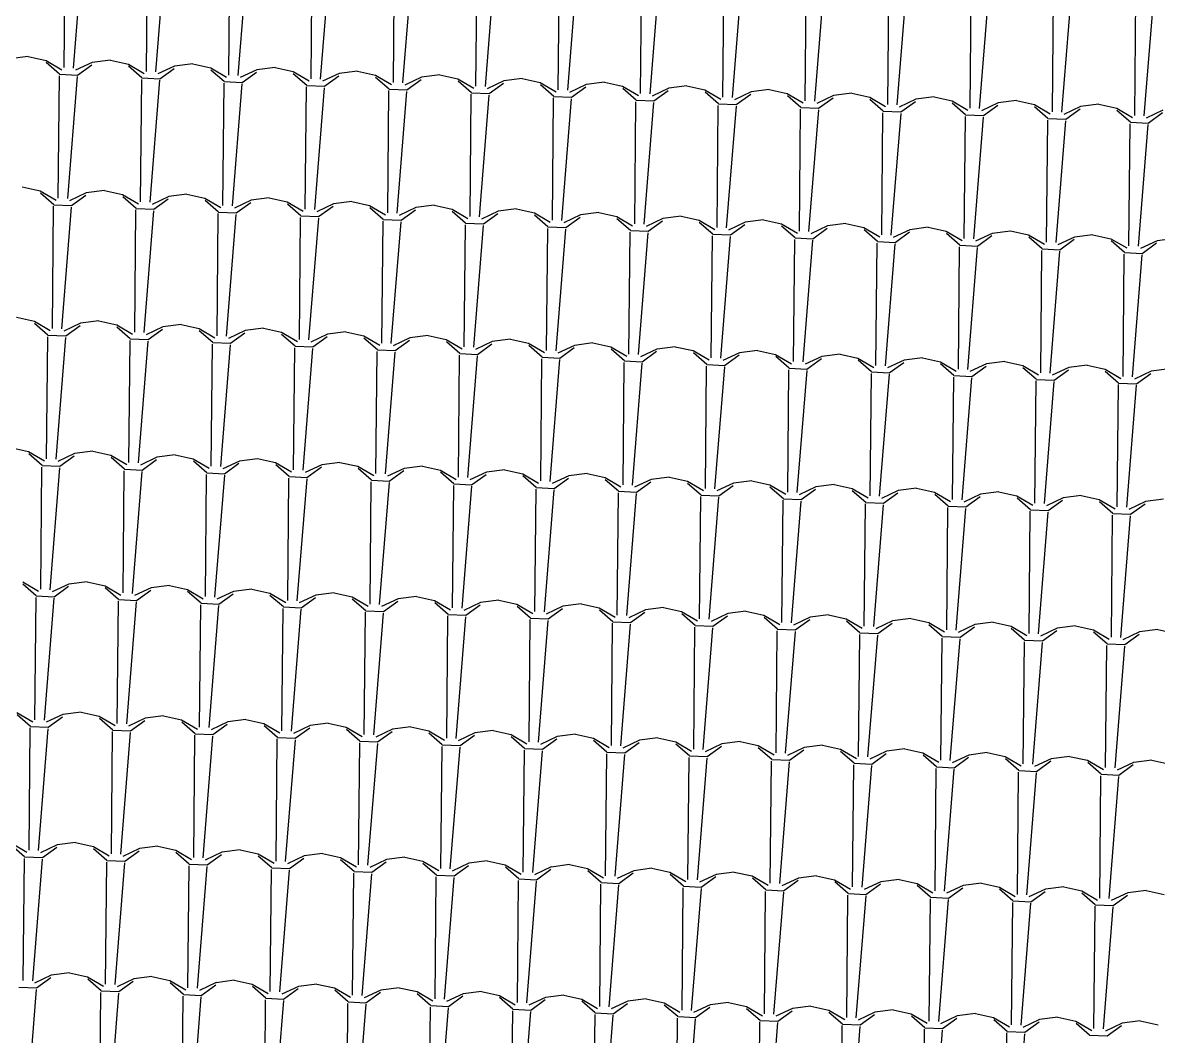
# Model space of a CAD drawing. Extents: x 1037 to 14540, y 1034 to 18285.
# Drawn here: x 6739.7 to 7070.3, y 1399.2 to 1694.3 of the extents above; entities that cross this region are included whole.
import ezdxf

# ---------------------------------------------------------------- set-up
doc = ezdxf.new("R2010")
doc.units = 0
doc.header["$LTSCALE"] = 100
doc.header["$MEASUREMENT"] = 0
doc.layers.get('0').update_dxf_attribs({"color": 240, "linetype": 'CONTINUOUS'})
doc.layers.add('retini copertura', color=32, linetype='CONTINUOUS')

# ---------------------------------------------------------------- blocks, each defined once
blk = doc.blocks.new('*X1853')
at = {"color": 0}
for p, q in [((14.1236, 16.799), (14.127, 17.1547)), ((14.1512, 16.7979), (14.1796, 17.1525)), ((14.3634, 16.7883), (14.3668, 17.144)), ((14.391, 16.7872), (14.4193, 17.1418)), ((14.6031, 16.7776), (14.6066, 17.1333)), ((14.6308, 16.7765), (14.6591, 17.1311)), ((14.8429, 16.7668), (14.8463, 17.1225)), ((14.8705, 16.7658), (14.8989, 17.1204)), ((15.0826, 16.7561), (15.0861, 17.1118)), ((15.1103, 16.755), (15.1386, 17.1096)), ((15.3224, 16.7454), (15.3258, 17.1011)), ((15.35, 16.7443), (15.3784, 17.0989)), ((15.5622, 16.7346), (15.5656, 17.0903)), ((15.5898, 16.7336), (15.6181, 17.0882)), ((15.8019, 16.7239), (15.8053, 17.0796)), ((15.8295, 16.7229), (15.8579, 17.0775)), ((16.0417, 16.7132), (16.0451, 17.0689)), ((16.0693, 16.7122), (16.0977, 17.0668)), ((16.2814, 16.7024), (16.2849, 17.0581)), ((16.3091, 16.7014), (16.3374, 17.056)), ((16.5212, 16.6917), (16.5246, 17.0474)), ((16.5488, 16.6907), (16.5772, 17.0453)), ((16.7609, 16.681), (16.7644, 17.0367)), ((16.7886, 16.68), (16.8169, 17.0346)), ((17.0007, 16.6702), (17.0041, 17.0259)), ((17.0283, 16.6693), (17.0567, 17.0239)), ((17.2405, 16.6595), (17.2439, 17.0152)), ((17.2681, 16.6585), (17.2964, 17.0131)), ((14.0188, 16.8319), (13.9656, 16.825)), ((14.0188, 16.8319), (14.0712, 16.8203)), ((14.0712, 16.8203), (14.1175, 16.7931)), ((14.1107, 16.7797), (14.0717, 16.8136)), ((14.2054, 16.8143), (14.1569, 16.7914)), ((14.1624, 16.7774), (14.2043, 16.8077)), ((14.2586, 16.8212), (14.2054, 16.8143)), ((14.2586, 16.8212), (14.3109, 16.8095)), ((14.3109, 16.8095), (14.3572, 16.7824)), ((14.3505, 16.769), (14.3114, 16.8029)), ((14.4452, 16.8035), (14.3967, 16.7806)), ((14.4022, 16.7667), (14.4441, 16.7969)), ((14.4983, 16.8104), (14.4452, 16.8035)), ((14.4983, 16.8105), (14.5507, 16.7988)), ((14.5507, 16.7988), (14.597, 16.7717)), ((14.7381, 16.7997), (14.6849, 16.7928)), ((14.7381, 16.7997), (14.7905, 16.7881)), ((14.1066, 16.4194), (14.1101, 16.7751)), ((14.1107, 16.7797), (14.1624, 16.7774)), ((14.1342, 16.4183), (14.1626, 16.7729)), ((14.3464, 16.4087), (14.3498, 16.7644)), ((14.3505, 16.769), (14.4022, 16.7667)), ((14.374, 16.4076), (14.4024, 16.7622)), ((14.5902, 16.7583), (14.5512, 16.7921)), ((14.6849, 16.7928), (14.6364, 16.7699)), ((14.6419, 16.7559), (14.6839, 16.7862)), ((14.7905, 16.7881), (14.8367, 16.761)), ((14.83, 16.7475), (14.7909, 16.7814)), ((14.9247, 16.7821), (14.8762, 16.7592)), ((14.8817, 16.7452), (14.9236, 16.7755)), ((14.9779, 16.789), (14.9247, 16.7821)), ((14.9779, 16.789), (15.0302, 16.7774)), ((15.0302, 16.7774), (15.0765, 16.7502)), ((15.0698, 16.7368), (15.0307, 16.7707)), ((15.1644, 16.7713), (15.1159, 16.7485)), ((15.1214, 16.7345), (15.1634, 16.7647)), ((15.2176, 16.7783), (15.1644, 16.7713)), ((15.2176, 16.7783), (15.27, 16.7666)), ((15.27, 16.7666), (15.3163, 16.7395)), ((15.3095, 16.7261), (15.2705, 16.76)), ((15.4042, 16.7606), (15.3557, 16.7377)), ((15.4574, 16.7675), (15.4042, 16.7606)), ((15.4574, 16.7675), (15.5097, 16.7559)), ((14.5861, 16.3979), (14.5896, 16.7536)), ((14.5902, 16.7583), (14.6419, 16.756)), ((14.6138, 16.3969), (14.6421, 16.7515)), ((14.8259, 16.3872), (14.8293, 16.7429)), ((14.83, 16.7475), (14.8817, 16.7452)), ((14.8535, 16.3861), (14.8819, 16.7407)), ((15.0657, 16.3765), (15.0691, 16.7322)), ((15.0698, 16.7368), (15.1214, 16.7345)), ((15.0933, 16.3754), (15.1216, 16.73)), ((15.3612, 16.7238), (15.4031, 16.754)), ((15.5097, 16.7559), (15.556, 16.7288)), ((15.5493, 16.7154), (15.5102, 16.7492)), ((15.644, 16.7499), (15.5954, 16.727)), ((15.601, 16.713), (15.6429, 16.7433)), ((15.6971, 16.7568), (15.644, 16.7499)), ((15.6971, 16.7568), (15.7495, 16.7452)), ((15.7495, 16.7452), (15.7958, 16.718)), ((15.7891, 16.7046), (15.75, 16.7385)), ((15.8837, 16.7392), (15.8352, 16.7163)), ((15.8407, 16.7023), (15.8827, 16.7326)), ((15.9369, 16.7461), (15.8837, 16.7392)), ((15.9369, 16.7461), (15.9893, 16.7344)), ((15.9893, 16.7344), (16.0355, 16.7073)), ((16.0288, 16.6939), (15.9897, 16.7278)), ((16.1235, 16.7284), (16.075, 16.7055)), ((16.1767, 16.7354), (16.1235, 16.7284)), ((16.1767, 16.7354), (16.229, 16.7237)), ((15.3054, 16.3657), (15.3088, 16.7214)), ((15.3095, 16.7261), (15.3612, 16.7238)), ((15.333, 16.3647), (15.3614, 16.7193)), ((15.5452, 16.355), (15.5486, 16.7107)), ((15.5493, 16.7154), (15.601, 16.713)), ((15.5728, 16.354), (15.6012, 16.7086)), ((15.7849, 16.3443), (15.7884, 16.7)), ((15.789, 16.7046), (15.8407, 16.7023)), ((15.8126, 16.3433), (15.8409, 16.6979)), ((16.0288, 16.6939), (16.0805, 16.6916)), ((16.0805, 16.6916), (16.1224, 16.7218)), ((16.229, 16.7237), (16.2753, 16.6966)), ((16.2686, 16.6832), (16.2295, 16.7171)), ((16.3632, 16.7177), (16.3147, 16.6948)), ((16.3202, 16.6809), (16.3622, 16.7111)), ((16.4164, 16.7246), (16.3632, 16.7177)), ((16.4164, 16.7246), (16.4688, 16.713)), ((16.4688, 16.713), (16.515, 16.6859)), ((16.5083, 16.6724), (16.4693, 16.7063)), ((16.603, 16.707), (16.5545, 16.6841)), ((16.56, 16.6701), (16.6019, 16.7004)), ((16.6562, 16.7139), (16.603, 16.707)), ((16.6562, 16.7139), (16.7085, 16.7023)), ((16.7085, 16.7023), (16.7548, 16.6751)), ((16.7481, 16.6617), (16.709, 16.6956)), ((16.8428, 16.6963), (16.7942, 16.6734)), ((16.896, 16.7032), (16.8428, 16.6962)), ((16.896, 16.7032), (16.9483, 16.6915)), ((16.0247, 16.3335), (16.0281, 16.6892)), ((16.0523, 16.3325), (16.0807, 16.6871)), ((16.2644, 16.3228), (16.2679, 16.6785)), ((16.2686, 16.6832), (16.3202, 16.6809)), ((16.2921, 16.3218), (16.3204, 16.6764)), ((16.5042, 16.3121), (16.5076, 16.6678)), ((16.5083, 16.6724), (16.56, 16.6701)), ((16.5318, 16.3111), (16.5602, 16.6657)), ((16.7481, 16.6617), (16.7998, 16.6594)), ((16.7998, 16.6594), (16.8417, 16.6897)), ((16.9483, 16.6915), (16.9946, 16.6644)), ((16.9879, 16.651), (16.9488, 16.6849)), ((17.0825, 16.6855), (17.034, 16.6626)), ((17.0395, 16.6487), (17.0815, 16.6789)), ((17.1357, 16.6924), (17.0825, 16.6855)), ((17.1357, 16.6925), (17.1881, 16.6808)), ((17.1881, 16.6808), (17.2343, 16.6537)), ((17.2276, 16.6403), (17.1885, 16.6741)), ((17.3223, 16.6748), (17.2738, 16.6519)), ((17.2793, 16.6379), (17.3212, 16.6682)), ((16.744, 16.3013), (16.7474, 16.657)), ((16.7716, 16.3004), (16.7999, 16.655)), ((16.9837, 16.2906), (16.9871, 16.6463)), ((16.9878, 16.651), (17.0395, 16.6487)), ((17.0113, 16.2896), (17.0397, 16.6442)), ((17.2235, 16.2799), (17.2269, 16.6356)), ((17.2276, 16.6403), (17.2793, 16.6379)), ((17.2511, 16.2789), (17.2795, 16.6335)), ((14.0018, 16.4523), (14.0542, 16.4406)), ((14.0542, 16.4406), (14.1005, 16.4135)), ((14.0937, 16.4001), (14.0547, 16.434)), ((14.1884, 16.4346), (14.1399, 16.4117)), ((14.2416, 16.4415), (14.1884, 16.4346)), ((14.2416, 16.4416), (14.294, 16.4299)), ((14.294, 16.4299), (14.3402, 16.4028)), ((14.4814, 16.4308), (14.4282, 16.4239)), ((14.4814, 16.4308), (14.5337, 16.4192)), ((14.0937, 16.4001), (14.1454, 16.3978)), ((14.1454, 16.3978), (14.1874, 16.428)), ((14.3335, 16.3894), (14.2944, 16.4233)), ((14.4282, 16.4239), (14.3797, 16.401)), ((14.3852, 16.3871), (14.4271, 16.4173)), ((14.5337, 16.4192), (14.58, 16.3921)), ((14.5733, 16.3786), (14.5342, 16.4125)), ((14.6679, 16.4132), (14.6194, 16.3903)), ((14.6249, 16.3763), (14.6669, 16.4066)), ((14.7211, 16.4201), (14.6679, 16.4132)), ((14.7211, 16.4201), (14.7735, 16.4085)), ((14.7735, 16.4085), (14.8197, 16.3813)), ((14.813, 16.3679), (14.7739, 16.4018)), ((14.9077, 16.4025), (14.8592, 16.3796)), ((14.9609, 16.4094), (14.9077, 16.4024)), ((14.9609, 16.4094), (15.0132, 16.3977)), ((15.0132, 16.3977), (15.0595, 16.3706)), ((15.2006, 16.3986), (15.1475, 16.3917)), ((15.2006, 16.3986), (15.253, 16.387)), ((14.0896, 16.0398), (14.0931, 16.3955)), ((14.1173, 16.0387), (14.1456, 16.3933)), ((14.3294, 16.029), (14.3328, 16.3848)), ((14.3335, 16.3894), (14.3852, 16.3871)), ((14.357, 16.028), (14.3854, 16.3826)), ((14.5692, 16.0183), (14.5726, 16.374)), ((14.5733, 16.3786), (14.6249, 16.3763)), ((14.5968, 16.0172), (14.6251, 16.3718)), ((14.8089, 16.0076), (14.8123, 16.3633)), ((14.813, 16.3679), (14.8647, 16.3656)), ((14.8647, 16.3656), (14.9066, 16.3959)), ((15.0528, 16.3572), (15.0137, 16.3911)), ((15.1475, 16.3917), (15.0989, 16.3688)), ((15.1045, 16.3549), (15.1464, 16.3851)), ((15.253, 16.387), (15.2993, 16.3599)), ((15.2925, 16.3465), (15.2535, 16.3803)), ((15.3872, 16.381), (15.3387, 16.3581)), ((15.3442, 16.3441), (15.3862, 16.3744)), ((15.4404, 16.3879), (15.3872, 16.381)), ((15.4404, 16.3879), (15.4928, 16.3763)), ((15.4928, 16.3763), (15.539, 16.3492)), ((15.5323, 16.3357), (15.4932, 16.3696)), ((15.627, 16.3703), (15.5785, 16.3474)), ((15.584, 16.3334), (15.6259, 16.3637)), ((15.6802, 16.3772), (15.627, 16.3703)), ((15.6802, 16.3772), (15.7325, 16.3655)), ((15.7325, 16.3656), (15.7788, 16.3384)), ((15.9199, 16.3665), (15.8667, 16.3595)), ((15.9199, 16.3665), (15.9723, 16.3548)), ((14.8365, 16.0065), (14.8649, 16.3611)), ((15.0487, 15.9968), (15.0521, 16.3526)), ((15.0528, 16.3572), (15.1045, 16.3549)), ((15.0763, 15.9958), (15.1046, 16.3504)), ((15.2884, 15.9861), (15.2919, 16.3418)), ((15.2925, 16.3465), (15.3442, 16.3441)), ((15.3161, 15.9851), (15.3444, 16.3397)), ((15.5282, 15.9754), (15.5316, 16.3311)), ((15.5323, 16.3357), (15.584, 16.3334)), ((15.7721, 16.325), (15.733, 16.3589)), ((15.8667, 16.3595), (15.8182, 16.3367)), ((15.8237, 16.3227), (15.8657, 16.3529)), ((15.9723, 16.3548), (16.0185, 16.3277)), ((16.0118, 16.3143), (15.9728, 16.3482)), ((16.1065, 16.3488), (16.058, 16.3259)), ((16.0635, 16.312), (16.1054, 16.3422)), ((16.1597, 16.3557), (16.1065, 16.3488)), ((16.1597, 16.3557), (16.212, 16.3441)), ((16.212, 16.3441), (16.2583, 16.317)), ((16.2516, 16.3036), (16.2125, 16.3374)), ((16.3462, 16.3381), (16.2977, 16.3152)), ((16.3033, 16.3012), (16.3452, 16.3315)), ((16.3994, 16.345), (16.3463, 16.3381)), ((16.3994, 16.345), (16.4518, 16.3334)), ((16.4518, 16.3334), (16.4981, 16.3062)), ((16.6392, 16.3343), (16.586, 16.3273)), ((16.6392, 16.3343), (16.6916, 16.3226)), ((15.5558, 15.9744), (15.5842, 16.329)), ((15.7679, 15.9646), (15.7714, 16.3204)), ((15.7721, 16.325), (15.8237, 16.3227)), ((15.7956, 15.9636), (15.8239, 16.3182)), ((16.0077, 15.9539), (16.0111, 16.3096)), ((16.0118, 16.3143), (16.0635, 16.312)), ((16.0353, 15.9529), (16.0637, 16.3075)), ((16.2475, 15.9432), (16.2509, 16.2989)), ((16.2516, 16.3036), (16.3033, 16.3012)), ((16.4913, 16.2928), (16.4523, 16.3267)), ((16.586, 16.3274), (16.5375, 16.3045)), ((16.543, 16.2905), (16.585, 16.3208)), ((16.6916, 16.3226), (16.7378, 16.2955)), ((16.7311, 16.2821), (16.692, 16.316)), ((16.8258, 16.3166), (16.7773, 16.2937)), ((16.7828, 16.2798), (16.8247, 16.31)), ((16.879, 16.3235), (16.8258, 16.3166)), ((16.879, 16.3236), (16.9313, 16.3119)), ((16.9313, 16.3119), (16.9776, 16.2848)), ((16.9709, 16.2714), (16.9318, 16.3053)), ((17.0655, 16.3059), (17.017, 16.283)), ((17.0225, 16.2691), (17.0645, 16.2993)), ((17.1187, 16.3128), (17.0655, 16.3059)), ((17.1187, 16.3128), (17.1711, 16.3012)), ((17.1711, 16.3012), (17.2173, 16.2741)), ((17.3585, 16.3021), (17.3053, 16.2952)), ((16.2751, 15.9422), (16.3034, 16.2968)), ((16.4872, 15.9324), (16.4906, 16.2882)), ((16.4913, 16.2928), (16.543, 16.2905)), ((16.5148, 15.9315), (16.5432, 16.2861)), ((16.727, 15.9217), (16.7304, 16.2774)), ((16.7311, 16.2821), (16.7828, 16.2798)), ((16.7546, 15.9207), (16.783, 16.2753)), ((16.9667, 15.911), (16.9702, 16.2667)), ((16.9709, 16.2714), (17.0225, 16.2691)), ((16.9944, 15.91), (17.0227, 16.2646)), ((17.2106, 16.2606), (17.1716, 16.2945)), ((17.3053, 16.2952), (17.2568, 16.2723)), ((17.2623, 16.2583), (17.3042, 16.2886)), ((17.2065, 15.9002), (17.2099, 16.256)), ((17.2106, 16.2606), (17.2623, 16.2583)), ((17.2341, 15.8993), (17.2625, 16.2539)), ((13.9849, 16.0727), (14.0372, 16.061)), ((14.0372, 16.061), (14.0835, 16.0339)), ((14.0768, 16.0205), (14.0377, 16.0544)), ((14.1714, 16.055), (14.1229, 16.0321)), ((14.1284, 16.0182), (14.1704, 16.0484)), ((14.2246, 16.0619), (14.1714, 16.055)), ((14.2246, 16.0619), (14.277, 16.0503)), ((14.277, 16.0503), (14.3232, 16.0232)), ((14.3165, 16.0097), (14.2774, 16.0436)), ((14.4112, 16.0443), (14.3627, 16.0214)), ((14.3682, 16.0074), (14.4101, 16.0377)), ((14.4644, 16.0512), (14.4112, 16.0443)), ((14.4644, 16.0512), (14.5167, 16.0396)), ((14.5167, 16.0396), (14.563, 16.0124)), ((14.5563, 15.999), (14.5172, 16.0329)), ((14.6509, 16.0336), (14.6024, 16.0107)), ((14.7041, 16.0405), (14.651, 16.0335)), ((14.7041, 16.0405), (14.7565, 16.0288)), ((14.0727, 15.6602), (14.0761, 16.0159)), ((14.0768, 16.0205), (14.1284, 16.0182)), ((14.1003, 15.6591), (14.1286, 16.0137)), ((14.3124, 15.6494), (14.3158, 16.0051)), ((14.3165, 16.0097), (14.3682, 16.0074)), ((14.34, 15.6483), (14.3684, 16.0029)), ((14.6079, 15.9967), (14.6499, 16.027)), ((14.7565, 16.0288), (14.8028, 16.0017)), ((14.796, 15.9883), (14.757, 16.0222)), ((14.8907, 16.0228), (14.8422, 15.9999)), ((14.8477, 15.986), (14.8897, 16.0162)), ((14.9439, 16.0297), (14.8907, 16.0228)), ((14.9439, 16.0298), (14.9963, 16.0181)), ((14.9963, 16.0181), (15.0425, 15.991)), ((15.0358, 15.9776), (14.9967, 16.0115)), ((15.1305, 16.0121), (15.082, 15.9892)), ((15.0875, 15.9753), (15.1294, 16.0055)), ((15.1837, 16.019), (15.1305, 16.0121)), ((15.1837, 16.019), (15.236, 16.0074)), ((15.236, 16.0074), (15.2823, 15.9803)), ((15.2756, 15.9668), (15.2365, 16.0007)), ((15.3702, 16.0014), (15.3217, 15.9785)), ((15.4234, 16.0083), (15.3702, 16.0014)), ((15.4234, 16.0083), (15.4758, 15.9967)), ((14.5522, 15.6387), (14.5556, 15.9944)), ((14.5563, 15.999), (14.6079, 15.9967)), ((14.5798, 15.6376), (14.6081, 15.9922)), ((14.7919, 15.628), (14.7954, 15.9837)), ((14.796, 15.9883), (14.8477, 15.986)), ((14.8196, 15.6269), (14.8479, 15.9815)), ((15.0317, 15.6172), (15.0351, 15.9729)), ((15.0358, 15.9776), (15.0875, 15.9753)), ((15.0593, 15.6162), (15.0877, 15.9708)), ((15.2756, 15.9668), (15.3272, 15.9645)), ((15.3272, 15.9645), (15.3692, 15.9948)), ((15.4758, 15.9967), (15.522, 15.9695)), ((15.5153, 15.9561), (15.4762, 15.99)), ((15.61, 15.9907), (15.5615, 15.9678)), ((15.567, 15.9538), (15.6089, 15.9841)), ((15.6632, 15.9976), (15.61, 15.9906)), ((15.6632, 15.9976), (15.7155, 15.9859)), ((15.7155, 15.9859), (15.7618, 15.9588)), ((15.7551, 15.9454), (15.716, 15.9793)), ((15.8497, 15.9799), (15.8012, 15.957)), ((15.8068, 15.9431), (15.8487, 15.9733)), ((15.9029, 15.9868), (15.8498, 15.9799)), ((15.9029, 15.9868), (15.9553, 15.9752)), ((15.9553, 15.9752), (16.0016, 15.9481)), ((15.9948, 15.9347), (15.9558, 15.9685)), ((16.0895, 15.9692), (16.041, 15.9463)), ((16.1427, 15.9761), (16.0895, 15.9692)), ((16.1427, 15.9761), (16.1951, 15.9645)), ((15.2714, 15.6065), (15.2749, 15.9622)), ((15.2991, 15.6055), (15.3274, 15.9601)), ((15.5112, 15.5958), (15.5146, 15.9515)), ((15.5153, 15.9561), (15.567, 15.9538)), ((15.5388, 15.5947), (15.5672, 15.9493)), ((15.751, 15.585), (15.7544, 15.9407)), ((15.7551, 15.9454), (15.8067, 15.9431)), ((15.7786, 15.584), (15.8069, 15.9386)), ((15.9948, 15.9347), (16.0465, 15.9323)), ((16.0465, 15.9323), (16.0885, 15.9626)), ((16.1951, 15.9645), (16.2413, 15.9373)), ((16.2346, 15.9239), (16.1955, 15.9578)), ((16.3293, 15.9585), (16.2808, 15.9356)), ((16.2863, 15.9216), (16.3282, 15.9519)), ((16.3825, 15.9654), (16.3293, 15.9585)), ((16.3825, 15.9654), (16.4348, 15.9537)), ((16.4348, 15.9538), (16.4811, 15.9266)), ((16.4744, 15.9132), (16.4353, 15.9471)), ((16.569, 15.9477), (16.5205, 15.9249)), ((16.526, 15.9109), (16.568, 15.9411)), ((16.6222, 15.9546), (16.569, 15.9477)), ((16.6222, 15.9547), (16.6746, 15.943)), ((16.6746, 15.943), (16.7208, 15.9159)), ((16.7141, 15.9025), (16.675, 15.9364)), ((16.8088, 15.937), (16.7603, 15.9141)), ((16.862, 15.9439), (16.8088, 15.937)), ((16.862, 15.9439), (16.9143, 15.9323)), ((15.9907, 15.5743), (15.9941, 15.93)), ((16.0183, 15.5733), (16.0467, 15.9279)), ((16.2305, 15.5636), (16.2339, 15.9193)), ((16.2346, 15.9239), (16.2863, 15.9216)), ((16.2581, 15.5626), (16.2865, 15.9172)), ((16.4702, 15.5528), (16.4737, 15.9085)), ((16.4744, 15.9132), (16.526, 15.9109)), ((16.4979, 15.5518), (16.5262, 15.9064)), ((16.7141, 15.9025), (16.7658, 15.9002)), ((16.7658, 15.9002), (16.8077, 15.9304)), ((16.9143, 15.9323), (16.9606, 15.9052)), ((16.9539, 15.8918), (16.9148, 15.9256)), ((17.0485, 15.9263), (17, 15.9034)), ((17.0056, 15.8894), (17.0475, 15.9197)), ((17.1017, 15.9332), (17.0486, 15.9263)), ((17.1017, 15.9332), (17.1541, 15.9216)), ((17.1541, 15.9216), (17.2004, 15.8944)), ((17.1936, 15.881), (17.1546, 15.9149)), ((17.2883, 15.9156), (17.2398, 15.8927)), ((17.2453, 15.8787), (17.2873, 15.909)), ((17.3415, 15.9225), (17.2883, 15.9155)), ((16.71, 15.5421), (16.7134, 15.8978)), ((16.7376, 15.5411), (16.766, 15.8957)), ((16.9497, 15.5314), (16.9532, 15.8871)), ((16.9539, 15.8917), (17.0055, 15.8894)), ((16.9774, 15.5304), (17.0057, 15.885)), ((17.1895, 15.5206), (17.1929, 15.8763)), ((17.1936, 15.881), (17.2453, 15.8787)), ((17.2171, 15.5197), (17.2455, 15.8743)), ((13.9679, 15.693), (14.0202, 15.6814)), ((14.0202, 15.6814), (14.0665, 15.6543)), ((14.0598, 15.6409), (14.0207, 15.6747)), ((14.1544, 15.6754), (14.1059, 15.6525)), ((14.2076, 15.6823), (14.1544, 15.6754)), ((14.2076, 15.6823), (14.26, 15.6707)), ((14.26, 15.6707), (14.3063, 15.6435)), ((14.4474, 15.6716), (14.3942, 15.6647)), ((14.4474, 15.6716), (14.4997, 15.6599)), ((14.0557, 15.2805), (14.0591, 15.6363)), ((14.0598, 15.6409), (14.1114, 15.6385)), ((14.1114, 15.6385), (14.1534, 15.6688)), ((14.2995, 15.6301), (14.2605, 15.664)), ((14.3942, 15.6647), (14.3457, 15.6418)), ((14.3512, 15.6278), (14.3931, 15.6581)), ((14.4997, 15.66), (14.546, 15.6328)), ((14.5393, 15.6194), (14.5002, 15.6533)), ((14.634, 15.6539), (14.5855, 15.6311)), ((14.591, 15.6171), (14.6329, 15.6473)), ((14.6872, 15.6608), (14.634, 15.6539)), ((14.6872, 15.6609), (14.7395, 15.6492)), ((14.7395, 15.6492), (14.7858, 15.6221)), ((14.7791, 15.6087), (14.74, 15.6426)), ((14.8737, 15.6432), (14.8252, 15.6203)), ((14.8307, 15.6064), (14.8727, 15.6366)), ((14.9269, 15.6501), (14.8737, 15.6432)), ((14.9269, 15.6501), (14.9793, 15.6385)), ((14.9793, 15.6385), (15.0255, 15.6114)), ((15.1667, 15.6394), (15.1135, 15.6325)), ((15.1667, 15.6394), (15.219, 15.6278)), ((14.0833, 15.2794), (14.1116, 15.634)), ((14.2954, 15.2698), (14.2989, 15.6255)), ((14.2995, 15.6301), (14.3512, 15.6278)), ((14.3231, 15.2687), (14.3514, 15.6233)), ((14.5352, 15.2591), (14.5386, 15.6148)), ((14.5393, 15.6194), (14.591, 15.6171)), ((14.5628, 15.258), (14.5912, 15.6126)), ((14.7749, 15.2483), (14.7784, 15.6041)), ((14.7791, 15.6087), (14.8307, 15.6064)), ((15.0188, 15.5979), (14.9797, 15.6318)), ((15.1135, 15.6325), (15.065, 15.6096)), ((15.0705, 15.5956), (15.1124, 15.6259)), ((15.219, 15.6278), (15.2653, 15.6006)), ((15.2586, 15.5872), (15.2195, 15.6211)), ((15.3532, 15.6218), (15.3047, 15.5989)), ((15.3102, 15.5849), (15.3522, 15.6152)), ((15.4064, 15.6287), (15.3532, 15.6217)), ((15.4064, 15.6287), (15.4588, 15.617)), ((15.4588, 15.617), (15.5051, 15.5899)), ((15.4983, 15.5765), (15.4593, 15.6104)), ((15.593, 15.611), (15.5445, 15.5881)), ((15.55, 15.5742), (15.592, 15.6044)), ((15.6462, 15.6179), (15.593, 15.611)), ((15.6462, 15.6179), (15.6985, 15.6063)), ((15.6985, 15.6063), (15.7448, 15.5792)), ((15.886, 15.6072), (15.8328, 15.6003)), ((15.886, 15.6072), (15.9383, 15.5956)), ((14.8026, 15.2473), (14.8309, 15.6019)), ((15.0147, 15.2376), (15.0181, 15.5933)), ((15.0188, 15.5979), (15.0705, 15.5956)), ((15.0423, 15.2366), (15.0707, 15.5912)), ((15.2545, 15.2269), (15.2579, 15.5826)), ((15.2586, 15.5872), (15.3102, 15.5849)), ((15.2821, 15.2258), (15.3104, 15.5804)), ((15.4942, 15.2161), (15.4976, 15.5719)), ((15.4983, 15.5765), (15.55, 15.5742)), ((15.7381, 15.5658), (15.699, 15.5996)), ((15.8328, 15.6003), (15.7843, 15.5774)), ((15.7898, 15.5634), (15.8317, 15.5937)), ((15.9383, 15.5956), (15.9846, 15.5685)), ((15.9779, 15.555), (15.9388, 15.5889)), ((16.0725, 15.5896), (16.024, 15.5667)), ((16.0295, 15.5527), (16.0715, 15.583)), ((16.1257, 15.5965), (16.0725, 15.5896)), ((16.1257, 15.5965), (16.1781, 15.5848)), ((16.1781, 15.5849), (16.2243, 15.5577)), ((16.2176, 15.5443), (16.1785, 15.5782)), ((16.3123, 15.5789), (16.2638, 15.556)), ((16.2693, 15.542), (16.3112, 15.5723)), ((16.3655, 15.5858), (16.3123, 15.5788)), ((16.3655, 15.5858), (16.4178, 15.5741)), ((16.4178, 15.5741), (16.4641, 15.547)), ((16.6052, 15.575), (16.552, 15.5681)), ((16.6052, 15.575), (16.6576, 15.5634)), ((15.5218, 15.2151), (15.5502, 15.5697)), ((15.734, 15.2054), (15.7374, 15.5611)), ((15.7381, 15.5658), (15.7898, 15.5635)), ((15.7616, 15.2044), (15.79, 15.559)), ((15.9737, 15.1947), (15.9772, 15.5504)), ((15.9779, 15.555), (16.0295, 15.5527)), ((16.0014, 15.1937), (16.0297, 15.5483)), ((16.2135, 15.1839), (16.2169, 15.5397)), ((16.2176, 15.5443), (16.2693, 15.542)), ((16.2411, 15.1829), (16.2695, 15.5375)), ((16.4574, 15.5336), (16.4183, 15.5675)), ((16.552, 15.5681), (16.5035, 15.5452)), ((16.509, 15.5313), (16.551, 15.5615)), ((16.6576, 15.5634), (16.7039, 15.5363)), ((16.6971, 15.5229), (16.6581, 15.5567)), ((16.7918, 15.5574), (16.7433, 15.5345)), ((16.7488, 15.5205), (16.7908, 15.5508)), ((16.845, 15.5643), (16.7918, 15.5574)), ((16.845, 15.5643), (16.8973, 15.5527)), ((16.8973, 15.5527), (16.9436, 15.5255)), ((16.9369, 15.5121), (16.8978, 15.546)), ((17.0316, 15.5467), (16.9831, 15.5238)), ((16.9886, 15.5098), (17.0305, 15.5401)), ((17.0848, 15.5536), (17.0316, 15.5466)), ((17.0848, 15.5536), (17.1371, 15.5419)), ((17.1371, 15.542), (17.1834, 15.5148)), ((17.3245, 15.5428), (17.2713, 15.5359)), ((16.4532, 15.1732), (16.4567, 15.5289)), ((16.4574, 15.5336), (16.509, 15.5313)), ((16.4809, 15.1722), (16.5092, 15.5268)), ((16.693, 15.1625), (16.6964, 15.5182)), ((16.6971, 15.5229), (16.7488, 15.5205)), ((16.7206, 15.1615), (16.749, 15.5161)), ((16.9328, 15.1517), (16.9362, 15.5075)), ((16.9369, 15.5121), (16.9886, 15.5098)), ((16.9604, 15.1508), (16.9887, 15.5054)), ((17.1767, 15.5014), (17.1376, 15.5353)), ((17.2713, 15.5359), (17.2228, 15.5131)), ((17.2283, 15.4991), (17.2703, 15.5293)), ((17.1725, 15.141), (17.176, 15.4967)), ((17.1767, 15.5014), (17.2283, 15.4991)), ((17.2001, 15.1401), (17.2285, 15.4947)), ((14.0032, 15.3018), (14.0495, 15.2747)), ((14.0428, 15.2612), (14.0037, 15.2951)), ((14.1375, 15.2958), (14.0889, 15.2729)), ((14.0945, 15.2589), (14.1364, 15.2892)), ((14.1907, 15.3027), (14.1375, 15.2958)), ((14.1906, 15.3027), (14.243, 15.291)), ((14.243, 15.2911), (14.2893, 15.2639)), ((14.2825, 15.2505), (14.2435, 15.2844)), ((14.3772, 15.2851), (14.3287, 15.2622)), ((14.3342, 15.2482), (14.3762, 15.2785)), ((14.4304, 15.292), (14.3772, 15.285)), ((14.4304, 15.292), (14.4828, 15.2803)), ((14.4828, 15.2803), (14.529, 15.2532)), ((14.5223, 15.2398), (14.4832, 15.2737)), ((14.617, 15.2743), (14.5685, 15.2514)), ((14.6702, 15.2812), (14.617, 15.2743)), ((14.6702, 15.2812), (14.7225, 15.2696)), ((14.0387, 14.9009), (14.0421, 15.2566)), ((14.0428, 15.2612), (14.0945, 15.2589)), ((14.0663, 14.8998), (14.0947, 15.2544)), ((14.2784, 14.8902), (14.2819, 15.2459)), ((14.2825, 15.2505), (14.3342, 15.2482)), ((14.3061, 14.8891), (14.3344, 15.2437)), ((14.5223, 15.2398), (14.574, 15.2375)), ((14.574, 15.2375), (14.6159, 15.2677)), ((14.7225, 15.2696), (14.7688, 15.2425)), ((14.7621, 15.2291), (14.723, 15.2629)), ((14.8567, 15.2636), (14.8082, 15.2407)), ((14.8137, 15.2267), (14.8557, 15.257)), ((14.9099, 15.2705), (14.8567, 15.2636)), ((14.9099, 15.2705), (14.9623, 15.2589)), ((14.9623, 15.2589), (15.0086, 15.2317)), ((15.0018, 15.2183), (14.9628, 15.2522)), ((15.0965, 15.2529), (15.048, 15.23)), ((15.0535, 15.216), (15.0954, 15.2463)), ((15.1497, 15.2598), (15.0965, 15.2528)), ((15.1497, 15.2598), (15.202, 15.2481)), ((15.202, 15.2481), (15.2483, 15.221)), ((15.2416, 15.2076), (15.2025, 15.2415)), ((15.3363, 15.2421), (15.2877, 15.2193)), ((15.3895, 15.249), (15.3363, 15.2421)), ((15.3894, 15.249), (15.4418, 15.2374)), ((14.5182, 14.8795), (14.5216, 15.2352)), ((14.5458, 14.8784), (14.5742, 15.233)), ((14.758, 14.8687), (14.7614, 15.2244)), ((14.7621, 15.2291), (14.8137, 15.2267)), ((14.7856, 14.8677), (14.8139, 15.2223)), ((14.9977, 14.858), (15.0011, 15.2137)), ((15.0018, 15.2183), (15.0535, 15.216)), ((15.0253, 14.8569), (15.0537, 15.2115)), ((15.2416, 15.2076), (15.2933, 15.2053)), ((15.2933, 15.2053), (15.3352, 15.2355)), ((15.4418, 15.2374), (15.4881, 15.2103)), ((15.4813, 15.1969), (15.4423, 15.2308)), ((15.576, 15.2314), (15.5275, 15.2085)), ((15.533, 15.1946), (15.575, 15.2248)), ((15.6292, 15.2383), (15.576, 15.2314)), ((15.6292, 15.2383), (15.6816, 15.2267)), ((15.6816, 15.2267), (15.7278, 15.1996)), ((15.7211, 15.1861), (15.682, 15.22)), ((15.8158, 15.2207), (15.7673, 15.1978)), ((15.7728, 15.1838), (15.8147, 15.2141)), ((15.869, 15.2276), (15.8158, 15.2207)), ((15.869, 15.2276), (15.9213, 15.2159)), ((15.9213, 15.216), (15.9676, 15.1888)), ((15.9609, 15.1754), (15.9218, 15.2093)), ((16.0555, 15.21), (16.007, 15.1871)), ((16.1087, 15.2169), (16.0555, 15.2099)), ((16.1087, 15.2169), (16.1611, 15.2052)), ((15.2375, 14.8473), (15.2409, 15.203)), ((15.2651, 14.8462), (15.2935, 15.2008)), ((15.4772, 14.8365), (15.4807, 15.1922)), ((15.4813, 15.1969), (15.533, 15.1946)), ((15.5049, 14.8355), (15.5332, 15.1901)), ((15.717, 14.8258), (15.7204, 15.1815)), ((15.7211, 15.1861), (15.7728, 15.1838)), ((15.7446, 14.8248), (15.773, 15.1794)), ((15.9609, 15.1754), (16.0125, 15.1731)), ((16.0125, 15.1731), (16.0545, 15.2034)), ((16.1611, 15.2052), (16.2074, 15.1781)), ((16.2006, 15.1647), (16.1616, 15.1986)), ((16.2953, 15.1992), (16.2468, 15.1763)), ((16.2523, 15.1624), (16.2942, 15.1926)), ((16.3485, 15.2061), (16.2953, 15.1992)), ((16.3485, 15.2061), (16.4008, 15.1945)), ((16.4008, 15.1945), (16.4471, 15.1674)), ((16.4404, 15.154), (16.4013, 15.1878)), ((16.5351, 15.1885), (16.4865, 15.1656)), ((16.4921, 15.1516), (16.534, 15.1819)), ((16.5883, 15.1954), (16.5351, 15.1885)), ((16.5882, 15.1954), (16.6406, 15.1838)), ((16.6406, 15.1838), (16.6869, 15.1567)), ((16.6801, 15.1432), (16.6411, 15.1771)), ((16.7748, 15.1778), (16.7263, 15.1549)), ((16.828, 15.1847), (16.7748, 15.1778)), ((16.828, 15.1847), (16.8804, 15.173)), ((17.0678, 15.1739), (17.0146, 15.167)), ((17.0678, 15.174), (17.1201, 15.1623)), ((15.9567, 14.8151), (15.9602, 15.1708)), ((15.9844, 14.8141), (16.0127, 15.1687)), ((16.1965, 14.8043), (16.1999, 15.16)), ((16.2006, 15.1647), (16.2523, 15.1624)), ((16.2241, 14.8033), (16.2525, 15.1579)), ((16.4363, 14.7936), (16.4397, 15.1493)), ((16.4404, 15.154), (16.4921, 15.1517)), ((16.4639, 14.7926), (16.4922, 15.1472)), ((16.6801, 15.1432), (16.7318, 15.1409)), ((16.7318, 15.1409), (16.7738, 15.1712)), ((16.8804, 15.1731), (16.9266, 15.1459)), ((16.9199, 15.1325), (16.8808, 15.1664)), ((17.0146, 15.167), (16.9661, 15.1442)), ((16.9716, 15.1302), (17.0135, 15.1604)), ((17.1201, 15.1623), (17.1664, 15.1352)), ((17.1597, 15.1218), (17.1206, 15.1557)), ((17.2543, 15.1563), (17.2058, 15.1334)), ((17.2113, 15.1195), (17.2533, 15.1497)), ((17.3075, 15.1632), (17.2543, 15.1563)), ((17.3075, 15.1632), (17.3599, 15.1516)), ((16.676, 14.7829), (16.6795, 15.1386)), ((16.7036, 14.7819), (16.732, 15.1365)), ((16.9158, 14.7721), (16.9192, 15.1278)), ((16.9199, 15.1325), (16.9716, 15.1302)), ((16.9434, 14.7712), (16.9718, 15.1258)), ((17.1555, 14.7614), (17.159, 15.1171)), ((17.1597, 15.1218), (17.2113, 15.1195)), ((17.1832, 14.7604), (17.2115, 15.115)), ((13.9863, 14.9222), (14.0325, 14.895)), ((14.0258, 14.8816), (13.9867, 14.9155)), ((14.1205, 14.9162), (14.072, 14.8933)), ((14.0775, 14.8793), (14.1194, 14.9096)), ((14.1737, 14.9231), (14.1205, 14.9161)), ((14.1737, 14.9231), (14.226, 14.9114)), ((14.226, 14.9114), (14.2723, 14.8843)), ((14.4134, 14.9123), (14.3602, 14.9054)), ((14.4134, 14.9123), (14.4658, 14.9007)), ((14.0217, 14.5213), (14.0251, 14.877)), ((14.0258, 14.8816), (14.0775, 14.8793)), ((14.2656, 14.8709), (14.2265, 14.9048)), ((14.3602, 14.9054), (14.3117, 14.8825)), ((14.3172, 14.8686), (14.3592, 14.8988)), ((14.4658, 14.9007), (14.512, 14.8736)), ((14.5053, 14.8602), (14.4662, 14.894)), ((14.6, 14.8947), (14.5515, 14.8718)), ((14.557, 14.8578), (14.5989, 14.8881)), ((14.6532, 14.9016), (14.6, 14.8947)), ((14.6532, 14.9016), (14.7055, 14.89)), ((14.7055, 14.89), (14.7518, 14.8629)), ((14.7451, 14.8494), (14.706, 14.8833)), ((14.8397, 14.884), (14.7912, 14.8611)), ((14.7968, 14.8471), (14.8387, 14.8774)), ((14.8929, 14.8909), (14.8398, 14.8839)), ((14.8929, 14.8909), (14.9453, 14.8792)), ((14.9453, 14.8793), (14.9916, 14.8521)), ((15.1327, 14.8801), (15.0795, 14.8732)), ((15.1327, 14.8802), (15.1851, 14.8685)), ((14.0493, 14.5202), (14.0777, 14.8748)), ((14.2615, 14.5106), (14.2649, 14.8663)), ((14.2656, 14.8709), (14.3172, 14.8686)), ((14.2891, 14.5095), (14.3174, 14.8641)), ((14.5012, 14.4998), (14.5046, 14.8555)), ((14.5053, 14.8602), (14.557, 14.8578)), ((14.5288, 14.4988), (14.5572, 14.8534)), ((14.741, 14.4891), (14.7444, 14.8448)), ((14.7451, 14.8494), (14.7968, 14.8471)), ((14.7686, 14.488), (14.7969, 14.8426)), ((14.9848, 14.8387), (14.9458, 14.8726)), ((15.0795, 14.8732), (15.031, 14.8504)), ((15.0365, 14.8364), (15.0785, 14.8666)), ((15.1851, 14.8685), (15.2313, 14.8414)), ((15.2246, 14.828), (15.1855, 14.8619)), ((15.3193, 14.8625), (15.2708, 14.8396)), ((15.2763, 14.8257), (15.3182, 14.8559)), ((15.3725, 14.8694), (15.3193, 14.8625)), ((15.3725, 14.8694), (15.4248, 14.8578)), ((15.4248, 14.8578), (15.4711, 14.8307)), ((15.4644, 14.8173), (15.4253, 14.8511)), ((15.559, 14.8518), (15.5105, 14.8289)), ((15.516, 14.8149), (15.558, 14.8452)), ((15.6122, 14.8587), (15.559, 14.8518)), ((15.6122, 14.8587), (15.6646, 14.8471)), ((15.6646, 14.8471), (15.7108, 14.8199)), ((15.852, 14.848), (15.7988, 14.841)), ((15.852, 14.848), (15.9043, 14.8363)), ((14.9807, 14.4784), (14.9842, 14.8341)), ((14.9848, 14.8387), (15.0365, 14.8364)), ((15.0084, 14.4773), (15.0367, 14.8319)), ((15.2205, 14.4676), (15.2239, 14.8233)), ((15.2246, 14.828), (15.2763, 14.8257)), ((15.2481, 14.4666), (15.2765, 14.8212)), ((15.4602, 14.4569), (15.4637, 14.8126)), ((15.4644, 14.8173), (15.516, 14.8149)), ((15.4879, 14.4559), (15.5162, 14.8105)), ((15.7041, 14.8065), (15.665, 14.8404)), ((15.7988, 14.8411), (15.7503, 14.8182)), ((15.7558, 14.8042), (15.7977, 14.8345)), ((15.9043, 14.8363), (15.9506, 14.8092)), ((15.9439, 14.7958), (15.9048, 14.8297)), ((16.0385, 14.8303), (15.99, 14.8074)), ((15.9956, 14.7935), (16.0375, 14.8237)), ((16.0917, 14.8372), (16.0386, 14.8303)), ((16.0917, 14.8372), (16.1441, 14.8256)), ((16.1441, 14.8256), (16.1904, 14.7985)), ((16.1836, 14.7851), (16.1446, 14.819)), ((16.2783, 14.8196), (16.2298, 14.7967)), ((16.2353, 14.7828), (16.2773, 14.813)), ((16.3315, 14.8265), (16.2783, 14.8196)), ((16.3315, 14.8265), (16.3839, 14.8149)), ((16.3839, 14.8149), (16.4301, 14.7878)), ((16.5713, 14.8158), (16.5181, 14.8089)), ((16.5713, 14.8158), (16.6236, 14.8041)), ((15.7, 14.4462), (15.7034, 14.8019)), ((15.7041, 14.8065), (15.7558, 14.8042)), ((15.7276, 14.4452), (15.756, 14.7998)), ((15.9398, 14.4354), (15.9432, 14.7911)), ((15.9439, 14.7958), (15.9956, 14.7935)), ((15.9674, 14.4344), (15.9957, 14.789)), ((16.1795, 14.4247), (16.183, 14.7804)), ((16.1836, 14.7851), (16.2353, 14.7828)), ((16.2071, 14.4237), (16.2355, 14.7783)), ((16.4234, 14.7743), (16.3843, 14.8082)), ((16.5181, 14.8089), (16.4696, 14.786)), ((16.4751, 14.772), (16.517, 14.8023)), ((16.6236, 14.8042), (16.6699, 14.777)), ((16.6632, 14.7636), (16.6241, 14.7975)), ((16.7578, 14.7982), (16.7093, 14.7753)), ((16.7148, 14.7613), (16.7568, 14.7916)), ((16.811, 14.805), (16.7578, 14.7981)), ((16.811, 14.8051), (16.8634, 14.7934)), ((16.8634, 14.7934), (16.9096, 14.7663)), ((16.9029, 14.7529), (16.8638, 14.7868)), ((16.9976, 14.7874), (16.9491, 14.7645)), ((16.9546, 14.7506), (16.9965, 14.7808)), ((17.0508, 14.7943), (16.9976, 14.7874)), ((17.0508, 14.7943), (17.1031, 14.7827)), ((17.1031, 14.7827), (17.1494, 14.7556)), ((17.2373, 14.7767), (17.1888, 14.7538)), ((17.2905, 14.7836), (17.2374, 14.7767)), ((17.2905, 14.7836), (17.3429, 14.772)), ((16.4193, 14.414), (16.4227, 14.7697)), ((16.4234, 14.7743), (16.4751, 14.772)), ((16.4469, 14.413), (16.4753, 14.7676)), ((16.659, 14.4032), (16.6625, 14.7589)), ((16.6632, 14.7636), (16.7148, 14.7613)), ((16.6867, 14.4023), (16.715, 14.7569)), ((16.8988, 14.3925), (16.9022, 14.7482)), ((16.9029, 14.7529), (16.9546, 14.7506)), ((16.9264, 14.3915), (16.9548, 14.7461)), ((17.1427, 14.7422), (17.1036, 14.776)), ((17.1944, 14.7398), (17.2363, 14.7701)), ((17.1386, 14.3818), (17.142, 14.7375)), ((17.1427, 14.7422), (17.1944, 14.7398)), ((17.1662, 14.3808), (17.1945, 14.7354)), ((13.9693, 14.5425), (14.0155, 14.5154)), ((14.0088, 14.502), (13.9697, 14.5359)), ((14.1035, 14.5365), (14.055, 14.5136)), ((14.0605, 14.4997), (14.1024, 14.5299)), ((14.1567, 14.5434), (14.1035, 14.5365)), ((14.1567, 14.5434), (14.209, 14.5318)), ((14.209, 14.5318), (14.2553, 14.5047)), ((14.2486, 14.4913), (14.2095, 14.5252)), ((14.3432, 14.5258), (14.2947, 14.5029)), ((14.3003, 14.489), (14.3422, 14.5192)), ((14.3964, 14.5327), (14.3433, 14.5258)), ((14.3964, 14.5327), (14.4488, 14.5211)), ((14.4488, 14.5211), (14.4951, 14.494)), ((14.4883, 14.4805), (14.4493, 14.5144)), ((14.583, 14.5151), (14.5345, 14.4922)), ((14.6362, 14.522), (14.583, 14.5151)), ((14.6362, 14.522), (14.6885, 14.5103)), ((14.0047, 14.1417), (14.0081, 14.4974)), ((14.0088, 14.502), (14.0605, 14.4997)), ((14.0323, 14.1406), (14.0607, 14.4952)), ((14.2445, 14.1309), (14.2479, 14.4867)), ((14.2486, 14.4913), (14.3002, 14.489)), ((14.2721, 14.1299), (14.3004, 14.4845)), ((14.4883, 14.4805), (14.54, 14.4782)), ((14.54, 14.4782), (14.582, 14.5085)), ((14.6886, 14.5104), (14.7348, 14.4832)), ((14.7281, 14.4698), (14.689, 14.5037)), ((14.8228, 14.5044), (14.7743, 14.4815)), ((14.7798, 14.4675), (14.8217, 14.4978)), ((14.876, 14.5112), (14.8228, 14.5043)), ((14.876, 14.5113), (14.9283, 14.4996)), ((14.9283, 14.4996), (14.9746, 14.4725)), ((14.9679, 14.4591), (14.9288, 14.493)), ((15.0625, 14.4936), (15.014, 14.4707)), ((15.0195, 14.4568), (15.0615, 14.487)), ((15.1157, 14.5005), (15.0625, 14.4936)), ((15.1157, 14.5005), (15.1681, 14.4889)), ((15.1681, 14.4889), (15.2143, 14.4618)), ((15.2076, 14.4484), (15.1685, 14.4822)), ((15.3023, 14.4829), (15.2538, 14.46)), ((15.3555, 14.4898), (15.3023, 14.4829)), ((15.3555, 14.4898), (15.4078, 14.4782)), ((15.5952, 14.4791), (15.5421, 14.4721)), ((15.5952, 14.4791), (15.6476, 14.4674)), ((14.4842, 14.1202), (14.4877, 14.4759)), ((14.5119, 14.1191), (14.5402, 14.4737)), ((14.724, 14.1095), (14.7274, 14.4652)), ((14.7281, 14.4698), (14.7798, 14.4675)), ((14.7516, 14.1084), (14.78, 14.463)), ((14.9637, 14.0987), (14.9672, 14.4545)), ((14.9679, 14.4591), (15.0195, 14.4568)), ((14.9914, 14.0977), (15.0197, 14.4523)), ((15.2076, 14.4484), (15.2593, 14.446)), ((15.2593, 14.446), (15.3012, 14.4763)), ((15.4078, 14.4782), (15.4541, 14.4511)), ((15.4474, 14.4376), (15.4083, 14.4715)), ((15.542, 14.4722), (15.4935, 14.4493)), ((15.4991, 14.4353), (15.541, 14.4656)), ((15.6476, 14.4675), (15.6939, 14.4403)), ((15.6871, 14.4269), (15.6481, 14.4608)), ((15.7818, 14.4614), (15.7333, 14.4386)), ((15.7388, 14.4246), (15.7808, 14.4548)), ((15.835, 14.4683), (15.7818, 14.4614)), ((15.835, 14.4683), (15.8874, 14.4567)), ((15.8874, 14.4567), (15.9336, 14.4296)), ((15.9269, 14.4162), (15.8878, 14.4501)), ((16.0216, 14.4507), (15.9731, 14.4278)), ((16.0748, 14.4576), (16.0216, 14.4507)), ((16.0748, 14.4576), (16.1271, 14.446)), ((16.1271, 14.446), (16.1734, 14.4189)), ((16.3145, 14.4469), (16.2613, 14.44)), ((16.3145, 14.4469), (16.3669, 14.4352)), ((15.2035, 14.088), (15.2069, 14.4437)), ((15.2311, 14.087), (15.2595, 14.4416)), ((15.4433, 14.0773), (15.4467, 14.433)), ((15.4474, 14.4376), (15.499, 14.4353)), ((15.4709, 14.0763), (15.4992, 14.4309)), ((15.683, 14.0665), (15.6864, 14.4223)), ((15.6871, 14.4269), (15.7388, 14.4246)), ((15.7106, 14.0655), (15.739, 14.4201)), ((15.9269, 14.4162), (15.9786, 14.4139)), ((15.9786, 14.4139), (16.0205, 14.4441)), ((16.1667, 14.4054), (16.1276, 14.4393)), ((16.2613, 14.44), (16.2128, 14.4171)), ((16.2183, 14.4031), (16.2603, 14.4334)), ((16.3669, 14.4353), (16.4131, 14.4081)), ((16.4064, 14.3947), (16.3673, 14.4286)), ((16.5011, 14.4293), (16.4526, 14.4064)), ((16.4581, 14.3924), (16.5, 14.4227)), ((16.5543, 14.4362), (16.5011, 14.4292)), ((16.5543, 14.4362), (16.6066, 14.4245)), ((16.6066, 14.4245), (16.6529, 14.3974)), ((16.6462, 14.384), (16.6071, 14.4179)), ((16.7408, 14.4185), (16.6923, 14.3956)), ((16.794, 14.4254), (16.7409, 14.4185)), ((16.794, 14.4254), (16.8464, 14.4138)), ((16.8464, 14.4138), (16.8927, 14.3867)), ((17.0338, 14.4147), (16.9806, 14.4078)), ((17.0338, 14.4147), (17.0862, 14.4031)), ((15.9228, 14.0558), (15.9262, 14.4115)), ((15.9504, 14.0548), (15.9788, 14.4094)), ((16.1625, 14.0451), (16.166, 14.4008)), ((16.1667, 14.4054), (16.2183, 14.4031)), ((16.1902, 14.0441), (16.2185, 14.3987)), ((16.4023, 14.0343), (16.4057, 14.3901)), ((16.4064, 14.3947), (16.4581, 14.3924)), ((16.4299, 14.0334), (16.4583, 14.388)), ((16.6462, 14.384), (16.6978, 14.3817)), ((16.6979, 14.3817), (16.7398, 14.4119)), ((16.8859, 14.3733), (16.8469, 14.4072)), ((16.9806, 14.4078), (16.9321, 14.3849)), ((16.9376, 14.3709), (16.9796, 14.4012)), ((17.0862, 14.4031), (17.1324, 14.376)), ((17.1257, 14.3625), (17.0866, 14.3964)), ((17.2204, 14.3971), (17.1719, 14.3742)), ((17.1774, 14.3602), (17.2193, 14.3905)), ((17.2736, 14.404), (17.2204, 14.397)), ((17.2736, 14.404), (17.3259, 14.3923)), ((16.6421, 14.0236), (16.6455, 14.3793)), ((16.6697, 14.0226), (16.698, 14.3772)), ((16.8818, 14.0129), (16.8852, 14.3686)), ((16.8859, 14.3733), (16.9376, 14.371)), ((16.9094, 14.0119), (16.9378, 14.3665)), ((17.1216, 14.0021), (17.125, 14.3579)), ((17.1257, 14.3625), (17.1774, 14.3602)), ((17.1492, 14.0012), (17.1775, 14.3558)), ((14.0865, 14.1569), (14.038, 14.134)), ((14.0435, 14.1201), (14.0855, 14.1503)), ((14.1397, 14.1638), (14.0865, 14.1569)), ((14.1397, 14.1638), (14.192, 14.1522)), ((14.1921, 14.1522), (14.2383, 14.1251)), ((14.3795, 14.1531), (14.3263, 14.1462)), ((14.3794, 14.1531), (14.4318, 14.1414)), ((13.9918, 14.1224), (14.0435, 14.1201)), ((14.0154, 13.761), (14.0437, 14.1156)), ((14.2316, 14.1116), (14.1925, 14.1455)), ((14.3263, 14.1462), (14.2778, 14.1233)), ((14.2833, 14.1093), (14.3252, 14.1396)), ((14.4318, 14.1415), (14.4781, 14.1143)), ((14.4714, 14.1009), (14.4323, 14.1348)), ((14.566, 14.1355), (14.5175, 14.1126)), ((14.523, 14.0986), (14.565, 14.1289)), ((14.6192, 14.1424), (14.566, 14.1354)), ((14.6192, 14.1424), (14.6716, 14.1307)), ((14.6716, 14.1307), (14.7178, 14.1036)), ((14.7111, 14.0902), (14.672, 14.1241)), ((14.8058, 14.1247), (14.7573, 14.1018)), ((14.7628, 14.0879), (14.8047, 14.1181)), ((14.859, 14.1316), (14.8058, 14.1247)), ((14.859, 14.1316), (14.9113, 14.12)), ((14.9113, 14.12), (14.9576, 14.0929)), ((15.0987, 14.1209), (15.0455, 14.114)), ((15.0987, 14.1209), (15.1511, 14.1093)), ((14.2275, 13.7513), (14.2309, 14.107)), ((14.2316, 14.1116), (14.2833, 14.1093)), ((14.2551, 13.7502), (14.2835, 14.1048)), ((14.4672, 13.7406), (14.4707, 14.0963)), ((14.4714, 14.1009), (14.523, 14.0986)), ((14.4949, 13.7395), (14.5232, 14.0941)), ((14.707, 13.7299), (14.7104, 14.0856)), ((14.7111, 14.0902), (14.7628, 14.0879)), ((14.7346, 13.7288), (14.763, 14.0834)), ((14.9509, 14.0795), (14.9118, 14.1133)), ((15.0455, 14.114), (14.997, 14.0911)), ((15.0025, 14.0771), (15.0445, 14.1074)), ((15.1511, 14.1093), (15.1974, 14.0822)), ((15.1906, 14.0687), (15.1516, 14.1026)), ((15.2853, 14.1033), (15.2368, 14.0804)), ((15.2423, 14.0664), (15.2843, 14.0967)), ((15.3385, 14.1102), (15.2853, 14.1032)), ((15.3385, 14.1102), (15.3908, 14.0985)), ((15.3909, 14.0986), (15.4371, 14.0714)), ((15.4304, 14.058), (15.3913, 14.0919)), ((15.5251, 14.0926), (15.4765, 14.0697)), ((15.4821, 14.0557), (15.524, 14.086)), ((15.5783, 14.0994), (15.5251, 14.0925)), ((15.5782, 14.0995), (15.6306, 14.0878)), ((15.6306, 14.0878), (15.6769, 14.0607)), ((15.818, 14.0887), (15.7648, 14.0818)), ((15.818, 14.0887), (15.8704, 14.0771)), ((14.9468, 13.7191), (14.9502, 14.0748)), ((14.9509, 14.0795), (15.0025, 14.0772)), ((14.9744, 13.7181), (15.0027, 14.0727)), ((15.1865, 13.7084), (15.1899, 14.0641)), ((15.1906, 14.0687), (15.2423, 14.0664)), ((15.2141, 13.7074), (15.2425, 14.062)), ((15.4263, 13.6977), (15.4297, 14.0534)), ((15.4304, 14.058), (15.4821, 14.0557)), ((15.4539, 13.6966), (15.4823, 14.0512)), ((15.6702, 14.0473), (15.6311, 14.0812)), ((15.7648, 14.0818), (15.7163, 14.0589)), ((15.7218, 14.045), (15.7638, 14.0752)), ((15.8704, 14.0771), (15.9166, 14.05)), ((15.9099, 14.0366), (15.8708, 14.0704)), ((16.0046, 14.0711), (15.9561, 14.0482)), ((15.9616, 14.0342), (16.0035, 14.0645)), ((16.0578, 14.078), (16.0046, 14.0711)), ((16.0578, 14.078), (16.1101, 14.0664)), ((16.1101, 14.0664), (16.1564, 14.0392)), ((16.1497, 14.0258), (16.1106, 14.0597)), ((16.2443, 14.0604), (16.1958, 14.0375)), ((16.2013, 14.0235), (16.2433, 14.0538)), ((16.2975, 14.0673), (16.2443, 14.0603)), ((16.2975, 14.0673), (16.3499, 14.0556)), ((16.3499, 14.0557), (16.3962, 14.0285)), ((16.4841, 14.0496), (16.4356, 14.0268)), ((16.5373, 14.0565), (16.4841, 14.0496)), ((16.5373, 14.0565), (16.5896, 14.0449)), ((15.666, 13.6869), (15.6695, 14.0426)), ((15.6702, 14.0473), (15.7218, 14.045)), ((15.6937, 13.6859), (15.722, 14.0405)), ((15.9058, 13.6762), (15.9092, 14.0319)), ((15.9099, 14.0366), (15.9616, 14.0342)), ((15.9334, 13.6752), (15.9618, 14.0298)), ((16.1456, 13.6655), (16.149, 14.0212)), ((16.1497, 14.0258), (16.2013, 14.0235)), ((16.1732, 13.6645), (16.2015, 14.0191)), ((16.3894, 14.0151), (16.3504, 14.049)), ((16.4411, 14.0128), (16.4831, 14.043)), ((16.5897, 14.0449), (16.6359, 14.0178)), ((16.6292, 14.0044), (16.5901, 14.0383)), ((16.7239, 14.0389), (16.6753, 14.016)), ((16.6809, 14.0021), (16.7228, 14.0323)), ((16.7771, 14.0458), (16.7239, 14.0389)), ((16.777, 14.0458), (16.8294, 14.0342)), ((16.8294, 14.0342), (16.8757, 14.0071)), ((16.869, 13.9936), (16.8299, 14.0275)), ((16.9636, 14.0282), (16.9151, 14.0053)), ((16.9206, 13.9913), (16.9626, 14.0216)), ((17.0168, 14.0351), (16.9636, 14.0282)), ((17.0168, 14.0351), (17.0692, 14.0234)), ((17.0692, 14.0235), (17.1154, 13.9963)), ((17.1087, 13.9829), (17.0696, 14.0168)), ((17.2034, 14.0175), (17.1549, 13.9946)), ((17.2566, 14.0243), (17.2034, 14.0174)), ((17.2566, 14.0244), (17.3089, 14.0127)), ((16.3853, 13.6547), (16.3887, 14.0104)), ((16.3894, 14.0151), (16.4411, 14.0128)), ((16.4129, 13.6537), (16.4413, 14.0083)), ((16.6251, 13.644), (16.6285, 13.9997)), ((16.6292, 14.0044), (16.6809, 14.0021)), ((16.6527, 13.643), (16.681, 13.9976)), ((16.8648, 13.6333), (16.8683, 13.989)), ((16.869, 13.9936), (16.9206, 13.9913)), ((16.8924, 13.6323), (16.9208, 13.9869)), ((17.1604, 13.9806), (17.2023, 14.0109)), ((17.1087, 13.9829), (17.1604, 13.9806))]:
    blk.add_line(p, q, dxfattribs=at)

msp = doc.modelspace()

# ---------------------------------------------------------------- block references
at = {"layer": 'retini copertura', "xscale": 100, "yscale": 100, "zscale": 100}
msp.add_blockref('*X1853', (5339.41, 1.3), dxfattribs=at)

doc.saveas('drawing.dxf')
